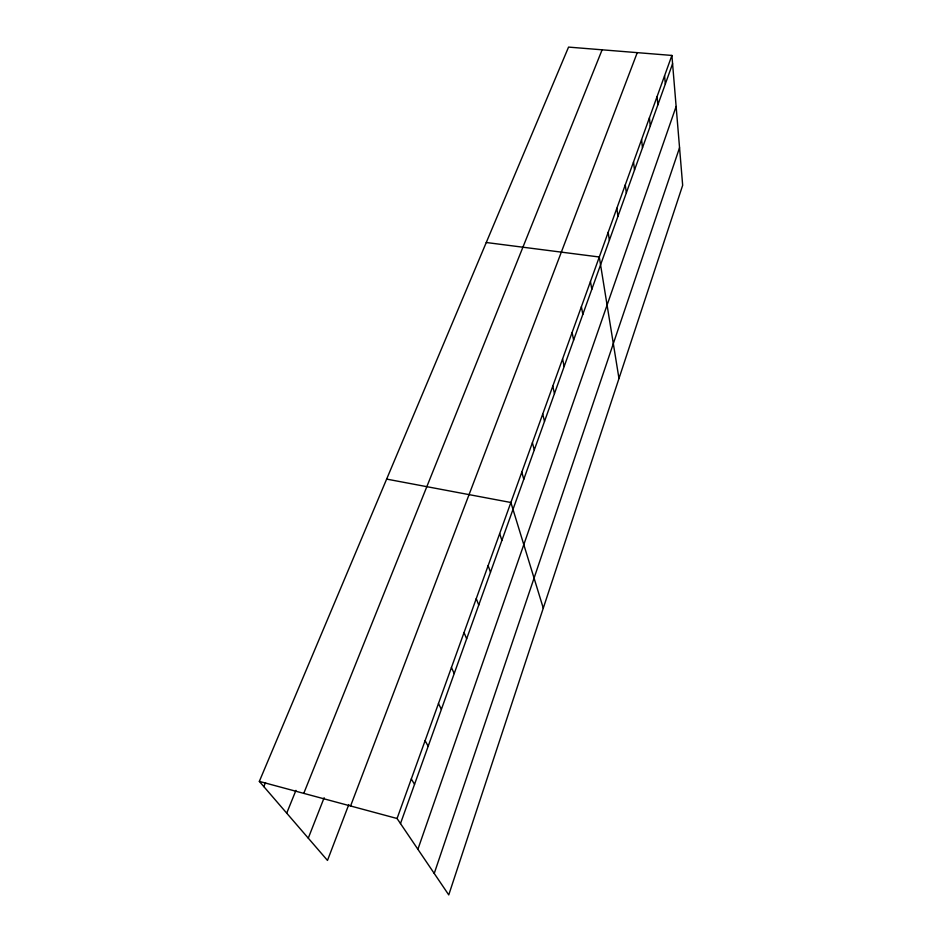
<?xml version="1.0" encoding="UTF-8"?>
<svg xmlns="http://www.w3.org/2000/svg" width="942" height="942" viewBox="0 0 942 942"><rect width="100%" height="100%" fill="white"/><g stroke="black" fill="none" stroke-linecap="round" stroke-linejoin="round"><path stroke-width="1.41" d="M434.238 873.434L679.547 147.717M417.895 849.284L676.132 106.47M400.491 823.567L672.588 63.715M671.893 55.437L682.667 185.291L448.757 894.9L397.065 818.504L671.893 55.437L568.556 47.1L259.333 781.401L327.486 860.435L348.799 804.562M350.577 805.975L637.251 52.646M308.281 838.156L324.142 797.744M303.771 793.364L602.115 49.808M286.721 813.158L295.941 790.373M263.831 786.605L265.514 782.602M486.26 242.506L599.3 257.001L618.976 378.519M386.632 479.101L510.882 502.498L543.275 608.155M259.333 781.401L397.065 818.504M411.301 778.975L414.551 784.309M425.089 740.683L428.174 746.252M438.466 703.544L441.386 709.35M451.442 667.525L454.209 673.542M464.029 632.565L466.655 638.794M476.252 598.629L478.736 605.035M488.133 565.671L490.488 572.241M499.66 533.631L501.898 540.378M521.786 472.213L523.787 479.243M532.395 442.764L534.291 449.911M542.722 414.091L544.511 421.368M552.777 386.173L554.461 393.568M562.562 358.996L564.164 366.485M572.1 332.514L573.619 340.097M581.402 306.703L582.827 314.369M590.457 281.54L591.812 289.288M608.179 232.344L609.368 240.234M616.833 208.3L617.952 216.26M625.288 184.856L626.336 192.875M633.53 161.977L634.508 170.043M641.573 139.64L642.479 147.764M649.415 117.844L650.274 126.016M657.092 96.555L657.881 104.762M664.581 75.76L665.323 84.003"/></g></svg>
